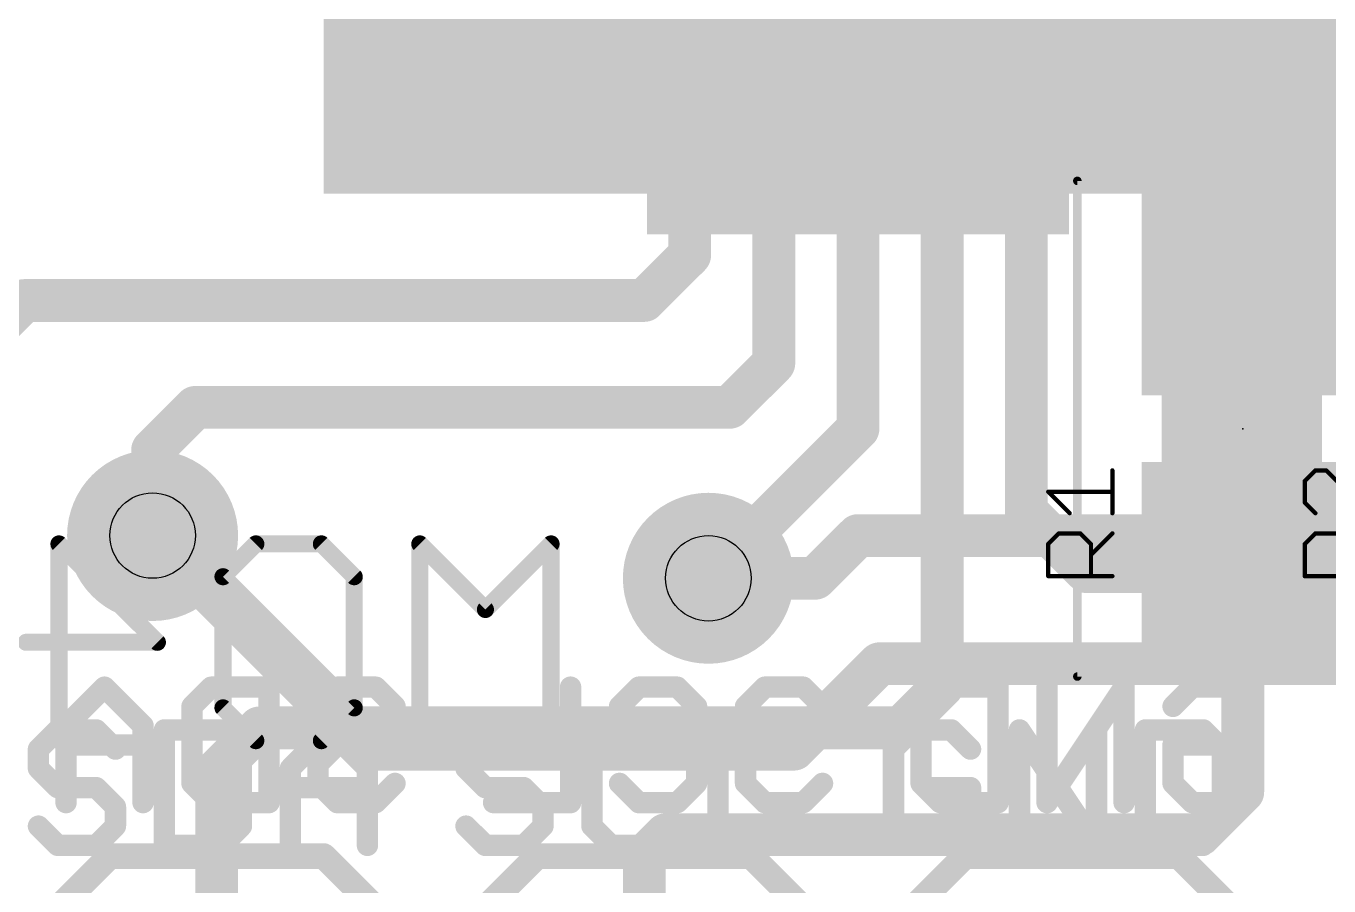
# Model space of a CAD drawing. Extents: x -98 to 26, y -2 to 26.
# Drawn here: x 11.57 to 19.31, y 4.9 to 10.01 of the extents above; entities that cross this region are included whole.
import ezdxf

# ---------------------------------------------------------------- set-up
doc = ezdxf.new("R2010")
doc.units = 0
for name, color, linetype in [('1', 12, 'CONTINUOUS'), ('16', 132, 'CONTINUOUS'), ('18', 110, 'CONTINUOUS'), ('21', 53, 'CONTINUOUS'), ('22', 53, 'CONTINUOUS'), ('23', 53, 'CONTINUOUS'), ('25', 253, 'CONTINUOUS'), ('28', 253, 'CONTINUOUS'), ('29', 253, 'CONTINUOUS'), ('30', 253, 'CONTINUOUS'), ('31', 253, 'CONTINUOUS'), ('39', 12, 'CONTINUOUS'), ('44', 253, 'CONTINUOUS'), ('51', 53, 'CONTINUOUS')]:
    doc.layers.add(name, color=color, linetype=linetype)

# ---------------------------------------------------------------- blocks, each defined once
blk = doc.blocks.new('RECT')
blk.add_solid([(-0.5, -0.5), (0.5, -0.5), (-0.5, 0.5), (0.5, 0.5)])
blk = doc.blocks.new('ROUNDV')
at = {"const_width": 0.5}
blk.add_lwpolyline([(0, -0.25, 1), (0, 0.25, 1), (0, -0.25)], format="xyb", dxfattribs=at)

msp = doc.modelspace()

# ---------------------------------------------------------------- linework, layer by layer
at = {"layer": '1', "const_width": 0.254}
for points in [[(15.51, 9.3205), (15.51, 8.652)], [(16.01, 9.3205), (16.01, 8.009)], [(16.51, 9.3205), (16.51, 7.62)], [(17.01, 9.3205), (17.01, 6.088)], [(17.51, 9.3205), (17.51, 7.128)], [(15.51, 8.652), (15.24, 8.382)], [(11.557, 8.382), (11.43, 8.255)], [(15.24, 8.382), (11.557, 8.382)], [(16.01, 8.009), (15.748, 7.747)], [(12.573, 7.747), (12.319, 7.493)], [(15.748, 7.747), (12.573, 7.747)], [(16.51, 7.62), (15.621, 6.731)], [(12.319, 7.493), (12.319, 6.985)], [(17.51, 7.128), (17.868, 6.77)], [(18.796, 6.77), (17.868, 6.77)], [(18.796, 6.77), (18.796, 5.461)], [(17.01, 6.088), (16.764, 5.842)], [(12.954, 5.842), (12.7, 5.588)], [(16.764, 5.842), (12.954, 5.842)], [(12.7, 5.588), (12.7, 3.81)], [(18.796, 5.461), (18.542, 5.207)], [(15.367, 5.207), (15.24, 5.08)], [(18.542, 5.207), (15.367, 5.207)], [(15.24, 5.08), (15.24, 3.81)]]:
    msp.add_lwpolyline(points, dxfattribs=at)
at = {"layer": '1', "const_width": 0.127}
for points in [[(15.5735, 9.3205, 1), (15.4465, 9.3205)], [(16.0735, 9.3205, 1), (15.9465, 9.3205)], [(16.5735, 9.3205, 1), (16.4465, 9.3205)], [(17.0735, 9.3205, 1), (16.9465, 9.3205)], [(17.5735, 9.3205, 1), (17.4465, 9.3205)], [(15.5549, 8.6071, 1), (15.4651, 8.6969)], [(15.4465, 8.652, 1), (15.5735, 8.652)], [(11.557, 8.4455, 1), (11.557, 8.3185)], [(11.6019, 8.3371, 1), (11.5121, 8.4269)], [(15.1951, 8.4269, 1), (15.2849, 8.3371)], [(15.24, 8.3185, 1), (15.24, 8.4455)], [(16.0549, 7.9641, 1), (15.9651, 8.0539)], [(15.9465, 8.009, 1), (16.0735, 8.009)], [(12.573, 7.8105, 1), (12.573, 7.6835)], [(12.6179, 7.7021, 1), (12.5281, 7.7919)], [(15.7031, 7.7919, 1), (15.7929, 7.7021)], [(15.748, 7.6835, 1), (15.748, 7.8105)], [(16.5549, 7.5751, 1), (16.4651, 7.6649)], [(16.4465, 7.62, 1), (16.5735, 7.62)], [(12.3825, 7.493, 1), (12.2555, 7.493)], [(12.2741, 7.5379, 1), (12.3639, 7.4481)], [(17.5549, 7.1729, 1), (17.4651, 7.0831)], [(17.4465, 7.128, 1), (17.5735, 7.128)], [(12.2555, 6.985, 1), (12.3825, 6.985)], [(17.868, 6.8335, 1), (17.868, 6.7065)], [(18.8595, 6.77, 1), (18.7325, 6.77)], [(18.796, 6.7065, 1), (18.796, 6.8335)], [(15.5761, 6.7759, 1), (15.6659, 6.6861)], [(17.8231, 6.7251, 1), (17.9129, 6.8149)], [(17.0549, 6.0431, 1), (16.9651, 6.1329)], [(16.9465, 6.088, 1), (17.0735, 6.088)], [(12.954, 5.9055, 1), (12.954, 5.7785)], [(12.9989, 5.7971, 1), (12.9091, 5.8869)], [(16.764, 5.7785, 1), (16.764, 5.9055)], [(16.7191, 5.8869, 1), (16.8089, 5.7971)], [(12.7635, 5.588, 1), (12.6365, 5.588)], [(12.6551, 5.6329, 1), (12.7449, 5.5431)], [(18.8409, 5.4161, 1), (18.7511, 5.5059)], [(18.7325, 5.461, 1), (18.8595, 5.461)], [(15.367, 5.2705, 1), (15.367, 5.1435)], [(15.4119, 5.1621, 1), (15.3221, 5.2519)], [(18.4971, 5.2519, 1), (18.5869, 5.1621)], [(18.542, 5.1435, 1), (18.542, 5.2705)], [(15.3035, 5.08, 1), (15.1765, 5.08)], [(15.1951, 5.1249, 1), (15.2849, 5.0351)]]:
    msp.add_lwpolyline(points, format="xyb", dxfattribs=at)
at = {"layer": '16', "const_width": 0.254}
for points in [[(13.589, 5.715), (12.319, 6.985)], [(16.256, 6.731), (16.51, 6.985)], [(16.51, 6.985), (21.844, 6.985)], [(15.621, 6.731), (16.256, 6.731)], [(16.637, 6.223), (16.129, 5.715)], [(22.352, 6.223), (16.637, 6.223)], [(16.129, 5.715), (13.589, 5.715)]]:
    msp.add_lwpolyline(points, dxfattribs=at)
at = {"layer": '16', "const_width": 0.127}
for points in [[(12.3639, 7.0299, 1), (12.2741, 6.9401)], [(16.51, 7.0485, 1), (16.51, 6.9215)], [(16.5549, 6.9401, 1), (16.4651, 7.0299)], [(15.621, 6.7945, 1), (15.621, 6.6675)], [(16.2111, 6.7759, 1), (16.3009, 6.6861)], [(16.256, 6.6675, 1), (16.256, 6.7945)], [(16.637, 6.2865, 1), (16.637, 6.1595)], [(16.6819, 6.1781, 1), (16.5921, 6.2679)], [(13.589, 5.7785, 1), (13.589, 5.6515)], [(13.5441, 5.6701, 1), (13.6339, 5.7599)], [(16.0841, 5.7599, 1), (16.1739, 5.6701)], [(16.129, 5.6515, 1), (16.129, 5.7785)]]:
    msp.add_lwpolyline(points, format="xyb", dxfattribs=at)
at = {"layer": '21', "const_width": 0.127}
for points in [[(14.8592, 9.93), (14.8592, 12.93)], [(18.1608, 9.93), (18.1608, 12.93)], [(11.7553, 5.8299), (11.6409, 5.7155)], [(11.9841, 5.8299), (11.7553, 5.8299)], [(12.0985, 5.7155), (11.9841, 5.8299)], [(12.3893, 5.8299), (12.3893, 5.1435)], [(12.7325, 5.8299), (12.3893, 5.8299)], [(12.8469, 5.7155), (12.7325, 5.8299)], [(13.1377, 5.6011), (13.3665, 5.8299)], [(13.3665, 5.8299), (13.5953, 5.6011)], [(14.2953, 5.8299), (14.1809, 5.7155)], [(14.5241, 5.8299), (14.2953, 5.8299)], [(14.6385, 5.7155), (14.5241, 5.8299)], [(15.0437, 5.8299), (14.9293, 5.7155)], [(15.2725, 5.8299), (15.0437, 5.8299)], [(15.3869, 5.7155), (15.2725, 5.8299)], [(15.6777, 5.8299), (15.6777, 5.1435)], [(16.8353, 5.8299), (16.7209, 5.7155)], [(17.0641, 5.8299), (16.8353, 5.8299)], [(17.1785, 5.7155), (17.0641, 5.8299)], [(17.4693, 5.1435), (17.4693, 5.8299)], [(17.4693, 5.8299), (17.9269, 5.1435)], [(17.9269, 5.1435), (17.9269, 5.8299)], [(18.2177, 5.8299), (18.2177, 5.1435)], [(18.5609, 5.8299), (18.2177, 5.8299)], [(18.6753, 5.7155), (18.5609, 5.8299)], [(11.6409, 5.7155), (11.6409, 5.6011)], [(12.8469, 5.2579), (12.8469, 5.7155)], [(14.1809, 5.7155), (14.1809, 5.6011)], [(14.9293, 5.7155), (14.9293, 5.2579)], [(16.7209, 5.7155), (16.7209, 5.2579)], [(18.6753, 5.2579), (18.6753, 5.7155)], [(11.6409, 5.6011), (11.7553, 5.4867)], [(13.1377, 5.1435), (13.1377, 5.6011)], [(13.5953, 5.6011), (13.5953, 5.1435)], [(14.1809, 5.6011), (14.2953, 5.4867)], [(11.7553, 5.4867), (11.9841, 5.4867)], [(11.9841, 5.4867), (12.0985, 5.3723)], [(13.1377, 5.4867), (13.5953, 5.4867)], [(14.2953, 5.4867), (14.5241, 5.4867)], [(14.5241, 5.4867), (14.6385, 5.3723)], [(17.1785, 5.4867), (16.9497, 5.4867)], [(17.1785, 5.2579), (17.1785, 5.4867)], [(12.0985, 5.3723), (12.0985, 5.2579)], [(14.6385, 5.3723), (14.6385, 5.2579)], [(11.7553, 5.1435), (11.6409, 5.2579)], [(12.0985, 5.2579), (11.9841, 5.1435)], [(12.7325, 5.1435), (12.8469, 5.2579)], [(14.2953, 5.1435), (14.1809, 5.2579)], [(14.6385, 5.2579), (14.5241, 5.1435)], [(14.9293, 5.2579), (15.0437, 5.1435)], [(15.2725, 5.1435), (15.3869, 5.2579)], [(16.7209, 5.2579), (16.8353, 5.1435)], [(17.0641, 5.1435), (17.1785, 5.2579)], [(18.5609, 5.1435), (18.6753, 5.2579)], [(11.9841, 5.1435), (11.7553, 5.1435)], [(12.3893, 5.1435), (12.7325, 5.1435)], [(14.5241, 5.1435), (14.2953, 5.1435)], [(15.0437, 5.1435), (15.2725, 5.1435)], [(15.6777, 5.1435), (16.1353, 5.1435)], [(16.8353, 5.1435), (17.0641, 5.1435)], [(18.2177, 5.1435), (18.5609, 5.1435)]]:
    msp.add_lwpolyline(points, dxfattribs=at)
at = {"layer": '21', "const_width": 0.0635}
for points in [[(14.8275, 9.93, 1), (14.891, 9.93)], [(18.1291, 9.93, 1), (18.1926, 9.93)], [(11.7553, 5.8616, 1), (11.7553, 5.7981)], [(11.7777, 5.8074, 1), (11.7328, 5.8523)], [(12.0065, 5.8523, 1), (11.9616, 5.8074)], [(11.9841, 5.7981, 1), (11.9841, 5.8616)], [(12.421, 5.8299, 1), (12.3575, 5.8299)], [(12.3893, 5.8616, 1), (12.3893, 5.7981)], [(12.7549, 5.8523, 1), (12.71, 5.8074)], [(12.7325, 5.7981, 1), (12.7325, 5.8616)], [(13.389, 5.8523, 1), (13.3441, 5.8074)], [(13.389, 5.8074, 1), (13.3441, 5.8523)], [(14.2953, 5.8616, 1), (14.2953, 5.7981)], [(14.3177, 5.8074, 1), (14.2728, 5.8523)], [(14.5465, 5.8523, 1), (14.5016, 5.8074)], [(14.5241, 5.7981, 1), (14.5241, 5.8616)], [(15.0437, 5.8616, 1), (15.0437, 5.7981)], [(15.0661, 5.8074, 1), (15.0212, 5.8523)], [(15.2949, 5.8523, 1), (15.25, 5.8074)], [(15.2725, 5.7981, 1), (15.2725, 5.8616)], [(15.7095, 5.8299, 1), (15.646, 5.8299)], [(16.8353, 5.8616, 1), (16.8353, 5.7981)], [(16.8577, 5.8074, 1), (16.8128, 5.8523)], [(17.0865, 5.8523, 1), (17.0416, 5.8074)], [(17.0641, 5.7981, 1), (17.0641, 5.8616)], [(17.501, 5.8299, 1), (17.4375, 5.8299)], [(17.4957, 5.8475, 1), (17.4429, 5.8123)], [(17.9586, 5.8299, 1), (17.8951, 5.8299)], [(18.2177, 5.8616, 1), (18.2177, 5.7981)], [(18.2495, 5.8299, 1), (18.186, 5.8299)], [(18.5834, 5.8523, 1), (18.5384, 5.8074)], [(18.5609, 5.7981, 1), (18.5609, 5.8616)], [(11.6726, 5.7155, 1), (11.6091, 5.7155)], [(11.6184, 5.7379, 1), (11.6633, 5.693)], [(12.076, 5.693, 1), (12.1209, 5.7379)], [(12.8786, 5.7155, 1), (12.8151, 5.7155)], [(12.8244, 5.693, 1), (12.8693, 5.7379)], [(14.2126, 5.7155, 1), (14.1491, 5.7155)], [(14.1584, 5.7379, 1), (14.2033, 5.693)], [(14.616, 5.693, 1), (14.6609, 5.7379)], [(14.961, 5.7155, 1), (14.8975, 5.7155)], [(14.9068, 5.7379, 1), (14.9517, 5.693)], [(15.3644, 5.693, 1), (15.4093, 5.7379)], [(16.7526, 5.7155, 1), (16.6891, 5.7155)], [(16.6984, 5.7379, 1), (16.7433, 5.693)], [(17.156, 5.693, 1), (17.2009, 5.7379)], [(18.707, 5.7155, 1), (18.6436, 5.7155)], [(18.6528, 5.693, 1), (18.6978, 5.7379)], [(11.6633, 5.6235, 1), (11.6184, 5.5786)], [(13.1695, 5.6011, 1), (13.106, 5.6011)], [(13.1153, 5.6235, 1), (13.1602, 5.5786)], [(13.6271, 5.6011, 1), (13.5635, 5.6011)], [(13.5728, 5.5786, 1), (13.6178, 5.6235)], [(14.2033, 5.6235, 1), (14.1584, 5.5786)], [(11.6091, 5.6011, 1), (11.6726, 5.6011)], [(14.1491, 5.6011, 1), (14.2126, 5.6011)], [(11.7553, 5.5184, 1), (11.7553, 5.4549)], [(11.7328, 5.4642, 1), (11.7777, 5.5091)], [(12.0065, 5.5091, 1), (11.9616, 5.4642)], [(11.9841, 5.4549, 1), (11.9841, 5.5184)], [(13.1377, 5.5184, 1), (13.1377, 5.4549)], [(13.5953, 5.4549, 1), (13.5953, 5.5184)], [(14.2953, 5.5184, 1), (14.2953, 5.4549)], [(14.2728, 5.4642, 1), (14.3177, 5.5091)], [(14.5465, 5.5091, 1), (14.5016, 5.4642)], [(14.5241, 5.4549, 1), (14.5241, 5.5184)], [(16.9497, 5.5184, 1), (16.9497, 5.4549)], [(17.2102, 5.4867, 1), (17.1467, 5.4867)], [(17.1785, 5.4549, 1), (17.1785, 5.5184)], [(12.1302, 5.3723, 1), (12.0667, 5.3723)], [(12.076, 5.3498, 1), (12.1209, 5.3947)], [(14.6702, 5.3723, 1), (14.6067, 5.3723)], [(14.616, 5.3498, 1), (14.6609, 5.3947)], [(11.6633, 5.2803, 1), (11.6184, 5.2354)], [(12.0667, 5.2579, 1), (12.1302, 5.2579)], [(12.1209, 5.2354, 1), (12.076, 5.2803)], [(12.8151, 5.2579, 1), (12.8786, 5.2579)], [(12.8693, 5.2354, 1), (12.8244, 5.2803)], [(14.2033, 5.2803, 1), (14.1584, 5.2354)], [(14.6067, 5.2579, 1), (14.6702, 5.2579)], [(14.6609, 5.2354, 1), (14.616, 5.2803)], [(14.9517, 5.2803, 1), (14.9068, 5.2354)], [(14.8975, 5.2579, 1), (14.961, 5.2579)], [(15.4093, 5.2354, 1), (15.3644, 5.2803)], [(16.6891, 5.2579, 1), (16.7526, 5.2579)], [(16.7433, 5.2803, 1), (16.6984, 5.2354)], [(17.1467, 5.2579, 1), (17.2102, 5.2579)], [(17.2009, 5.2354, 1), (17.156, 5.2803)], [(18.6436, 5.2579, 1), (18.707, 5.2579)], [(18.6978, 5.2354, 1), (18.6528, 5.2803)], [(11.7553, 5.1753, 1), (11.7553, 5.1118)], [(11.7328, 5.121, 1), (11.7777, 5.166)], [(11.9616, 5.166, 1), (12.0065, 5.121)], [(11.9841, 5.1118, 1), (11.9841, 5.1753)], [(12.3893, 5.1753, 1), (12.3893, 5.1118)], [(12.71, 5.166, 1), (12.7549, 5.121)], [(12.7325, 5.1118, 1), (12.7325, 5.1753)], [(14.2953, 5.1753, 1), (14.2953, 5.1118)], [(14.2728, 5.121, 1), (14.3177, 5.166)], [(14.5016, 5.166, 1), (14.5465, 5.121)], [(14.5241, 5.1118, 1), (14.5241, 5.1753)], [(15.0437, 5.1753, 1), (15.0437, 5.1118)], [(15.0212, 5.121, 1), (15.0661, 5.166)], [(15.25, 5.166, 1), (15.2949, 5.121)], [(15.2725, 5.1118, 1), (15.2725, 5.1753)], [(15.6777, 5.1753, 1), (15.6777, 5.1118)], [(16.1353, 5.1118, 1), (16.1353, 5.1753)], [(16.8353, 5.1753, 1), (16.8353, 5.1118)], [(16.8128, 5.121, 1), (16.8577, 5.166)], [(17.0416, 5.166, 1), (17.0865, 5.121)], [(17.0641, 5.1118, 1), (17.0641, 5.1753)], [(17.9005, 5.1259, 1), (17.9533, 5.1611)], [(18.2177, 5.1753, 1), (18.2177, 5.1118)], [(18.5384, 5.166, 1), (18.5834, 5.121)], [(18.5609, 5.1118, 1), (18.5609, 5.1753)], [(12.3575, 5.1435, 1), (12.421, 5.1435)], [(13.106, 5.1435, 1), (13.1695, 5.1435)], [(13.5635, 5.1435, 1), (13.6271, 5.1435)], [(15.646, 5.1435, 1), (15.7095, 5.1435)], [(17.4375, 5.1435, 1), (17.501, 5.1435)], [(17.8951, 5.1435, 1), (17.9586, 5.1435)], [(18.186, 5.1435, 1), (18.2495, 5.1435)]]:
    msp.add_lwpolyline(points, format="xyb", dxfattribs=at)
at = {"layer": '22'}
for points, const_width in [([(12.0335, 6.0839), (11.8047, 5.8551)], 0.127), ([(12.2623, 5.8551), (12.0335, 6.0839)], 0.127), ([(12.5531, 5.9695), (12.6675, 6.0839)], 0.127), ([(12.6675, 6.0839), (13.0107, 6.0839)], 0.127), ([(13.0107, 6.0839), (13.0107, 5.3975)], 0.127), ([(13.3015, 5.9695), (13.4159, 6.0839)], 0.127), ([(13.4159, 6.0839), (13.6447, 6.0839)], 0.127), ([(13.6447, 6.0839), (13.7591, 5.9695)], 0.127), ([(14.8023, 6.0839), (14.8023, 5.3975)], 0.127), ([(15.0931, 5.9695), (15.2075, 6.0839)], 0.127), ([(15.2075, 6.0839), (15.4363, 6.0839)], 0.127), ([(15.4363, 6.0839), (15.5507, 5.9695)], 0.127), ([(15.8415, 5.9695), (15.9559, 6.0839)], 0.127), ([(15.9559, 6.0839), (16.1847, 6.0839)], 0.127), ([(16.1847, 6.0839), (16.2991, 5.9695)], 0.127), ([(16.8847, 5.9695), (16.9991, 6.0839)], 0.127), ([(16.9991, 6.0839), (17.3423, 6.0839)], 0.127), ([(17.3423, 6.0839), (17.3423, 5.3975)], 0.127), ([(18.0907, 6.0839), (17.6331, 5.3975)], 0.127), ([(17.6331, 5.3975), (17.6331, 6.0839)], 0.127), ([(18.0907, 5.3975), (18.0907, 6.0839)], 0.127), ([(18.3815, 5.9695), (18.4959, 6.0839)], 0.127), ([(18.4959, 6.0839), (18.7247, 6.0839)], 0.127), ([(18.7247, 6.0839), (18.8391, 5.9695)], 0.127), ([(12.5531, 5.5119), (12.5531, 5.9695)], 0.127), ([(13.7591, 5.9695), (13.7591, 5.8551)], 0.127), ([(15.5507, 5.9695), (15.5507, 5.5119)], 0.127), ([(16.2991, 5.9695), (16.2991, 5.8551)], 0.127), ([(16.8847, 5.5119), (16.8847, 5.9695)], 0.127), ([(18.8391, 5.9695), (18.8391, 5.5119)], 0.127), ([(11.8047, 5.8551), (11.8047, 5.3975)], 0.127), ([(12.2623, 5.3975), (12.2623, 5.8551)], 0.127), ([(13.7591, 5.8551), (13.6447, 5.7407)], 0.127), ([(16.2991, 5.8551), (16.1847, 5.7407)], 0.127), ([(12.2623, 5.7407), (11.8047, 5.7407)], 0.127), ([(13.4159, 5.7407), (13.3015, 5.6263)], 0.127), ([(13.6447, 5.7407), (13.4159, 5.7407)], 0.127), ([(15.9559, 5.7407), (15.8415, 5.6263)], 0.127), ([(16.1847, 5.7407), (15.9559, 5.7407)], 0.127), ([(18.3815, 5.5119), (18.3815, 5.7407)], 0.127), ([(18.3815, 5.7407), (18.6103, 5.7407)], 0.127), ([(13.3015, 5.6263), (13.3015, 5.5119)], 0.127), ([(15.8415, 5.6263), (15.8415, 5.5119)], 0.127), ([(12.6675, 5.3975), (12.5531, 5.5119)], 0.127), ([(13.3015, 5.5119), (13.4159, 5.3975)], 0.127), ([(13.6447, 5.3975), (13.7591, 5.5119)], 0.127), ([(15.2075, 5.3975), (15.0931, 5.5119)], 0.127), ([(15.5507, 5.5119), (15.4363, 5.3975)], 0.127), ([(15.8415, 5.5119), (15.9559, 5.3975)], 0.127), ([(16.1847, 5.3975), (16.2991, 5.5119)], 0.127), ([(16.9991, 5.3975), (16.8847, 5.5119)], 0.127), ([(18.4959, 5.3975), (18.3815, 5.5119)], 0.127), ([(18.8391, 5.5119), (18.7247, 5.3975)], 0.127), ([(13.0107, 5.3975), (12.6675, 5.3975)], 0.127), ([(13.4159, 5.3975), (13.6447, 5.3975)], 0.127), ([(14.8023, 5.3975), (14.3447, 5.3975)], 0.127), ([(15.4363, 5.3975), (15.2075, 5.3975)], 0.127), ([(15.9559, 5.3975), (16.1847, 5.3975)], 0.127), ([(17.3423, 5.3975), (16.9991, 5.3975)], 0.127), ([(18.7247, 5.3975), (18.4959, 5.3975)], 0.127), ([(11.43, 4.445), (12.065, 5.08)], 0.1524), ([(12.065, 5.08), (13.335, 5.08)], 0.1524), ([(13.335, 5.08), (13.97, 4.445)], 0.1524), ([(13.97, 4.445), (14.605, 5.08)], 0.1524), ([(14.605, 5.08), (15.875, 5.08)], 0.1524), ([(15.875, 5.08), (16.51, 4.445)], 0.1524), ([(16.51, 4.445), (17.145, 5.08)], 0.1524), ([(17.145, 5.08), (18.415, 5.08)], 0.1524), ([(18.415, 5.08), (19.05, 4.445)], 0.1524)]:
    msp.add_lwpolyline(points, dxfattribs=dict(at, const_width=const_width))
for points, const_width in [([(12.0559, 6.1063, 1), (12.011, 6.0614)], 0.0635), ([(12.0559, 6.0614, 1), (12.011, 6.1063)], 0.0635), ([(12.6675, 6.1156, 1), (12.6675, 6.0521)], 0.0635), ([(12.69, 6.0614, 1), (12.6451, 6.1063)], 0.0635), ([(13.0425, 6.0839, 1), (12.979, 6.0839)], 0.0635), ([(13.0107, 6.0521, 1), (13.0107, 6.1156)], 0.0635), ([(13.4159, 6.1156, 1), (13.4159, 6.0521)], 0.0635), ([(13.4384, 6.0614, 1), (13.3935, 6.1063)], 0.0635), ([(13.6672, 6.1063, 1), (13.6223, 6.0614)], 0.0635), ([(13.6447, 6.0521, 1), (13.6447, 6.1156)], 0.0635), ([(14.834, 6.0839, 1), (14.7705, 6.0839)], 0.0635), ([(15.2075, 6.1156, 1), (15.2075, 6.0521)], 0.0635), ([(15.23, 6.0614, 1), (15.1851, 6.1063)], 0.0635), ([(15.4588, 6.1063, 1), (15.4139, 6.0614)], 0.0635), ([(15.4363, 6.0521, 1), (15.4363, 6.1156)], 0.0635), ([(15.9559, 6.1156, 1), (15.9559, 6.0521)], 0.0635), ([(15.9784, 6.0614, 1), (15.9335, 6.1063)], 0.0635), ([(16.2072, 6.1063, 1), (16.1623, 6.0614)], 0.0635), ([(16.1847, 6.0521, 1), (16.1847, 6.1156)], 0.0635), ([(16.9991, 6.1156, 1), (16.9991, 6.0521)], 0.0635), ([(17.0216, 6.0614, 1), (16.9766, 6.1063)], 0.0635), ([(17.374, 6.0839, 1), (17.3105, 6.0839)], 0.0635), ([(17.3423, 6.0521, 1), (17.3423, 6.1156)], 0.0635), ([(17.6649, 6.0839, 1), (17.6014, 6.0839)], 0.0635), ([(18.1225, 6.0839, 1), (18.059, 6.0839)], 0.0635), ([(18.1171, 6.0663, 1), (18.0643, 6.1015)], 0.0635), ([(18.4959, 6.1156, 1), (18.4959, 6.0521)], 0.0635), ([(18.5184, 6.0614, 1), (18.4735, 6.1063)], 0.0635), ([(18.7472, 6.1063, 1), (18.7023, 6.0614)], 0.0635), ([(18.7247, 6.0521, 1), (18.7247, 6.1156)], 0.0635), ([(12.5849, 5.9695, 1), (12.5214, 5.9695)], 0.0635), ([(12.5307, 5.9919, 1), (12.5756, 5.947)], 0.0635), ([(13.2791, 5.9919, 1), (13.324, 5.947)], 0.0635), ([(13.7909, 5.9695, 1), (13.7274, 5.9695)], 0.0635), ([(13.7367, 5.947, 1), (13.7816, 5.9919)], 0.0635), ([(15.0707, 5.9919, 1), (15.1156, 5.947)], 0.0635), ([(15.5825, 5.9695, 1), (15.519, 5.9695)], 0.0635), ([(15.5283, 5.947, 1), (15.5732, 5.9919)], 0.0635), ([(15.8191, 5.9919, 1), (15.864, 5.947)], 0.0635), ([(16.3309, 5.9695, 1), (16.2674, 5.9695)], 0.0635), ([(16.2767, 5.947, 1), (16.3216, 5.9919)], 0.0635), ([(16.8622, 5.9919, 1), (16.9072, 5.947)], 0.0635), ([(16.9165, 5.9695, 1), (16.853, 5.9695)], 0.0635), ([(18.3591, 5.9919, 1), (18.404, 5.947)], 0.0635), ([(18.8709, 5.9695, 1), (18.8074, 5.9695)], 0.0635), ([(18.8167, 5.947, 1), (18.8616, 5.9919)], 0.0635), ([(11.8365, 5.8551, 1), (11.7729, 5.8551)], 0.0635), ([(11.7822, 5.8775, 1), (11.8272, 5.8326)], 0.0635), ([(12.294, 5.8551, 1), (12.2305, 5.8551)], 0.0635), ([(12.2398, 5.8326, 1), (12.2847, 5.8775)], 0.0635), ([(13.7274, 5.8551, 1), (13.7909, 5.8551)], 0.0635), ([(13.7816, 5.8326, 1), (13.7367, 5.8775)], 0.0635), ([(16.2674, 5.8551, 1), (16.3309, 5.8551)], 0.0635), ([(16.3216, 5.8326, 1), (16.2767, 5.8775)], 0.0635), ([(11.8047, 5.7724, 1), (11.8047, 5.7089)], 0.0635), ([(12.2623, 5.7089, 1), (12.2623, 5.7724)], 0.0635), ([(13.4159, 5.7724, 1), (13.4159, 5.7089)], 0.0635), ([(13.4384, 5.7182, 1), (13.3935, 5.7631)], 0.0635), ([(13.6223, 5.7631, 1), (13.6672, 5.7182)], 0.0635), ([(13.6447, 5.7089, 1), (13.6447, 5.7724)], 0.0635), ([(15.9559, 5.7724, 1), (15.9559, 5.7089)], 0.0635), ([(15.9784, 5.7182, 1), (15.9335, 5.7631)], 0.0635), ([(16.1623, 5.7631, 1), (16.2072, 5.7182)], 0.0635), ([(16.1847, 5.7089, 1), (16.1847, 5.7724)], 0.0635), ([(18.4133, 5.7407, 1), (18.3498, 5.7407)], 0.0635), ([(18.3815, 5.7724, 1), (18.3815, 5.7089)], 0.0635), ([(18.6103, 5.7089, 1), (18.6103, 5.7724)], 0.0635), ([(13.3333, 5.6263, 1), (13.2698, 5.6263)], 0.0635), ([(13.2791, 5.6487, 1), (13.324, 5.6038)], 0.0635), ([(15.8733, 5.6263, 1), (15.8098, 5.6263)], 0.0635), ([(15.8191, 5.6487, 1), (15.864, 5.6038)], 0.0635), ([(12.5756, 5.5343, 1), (12.5307, 5.4894)], 0.0635), ([(13.324, 5.5343, 1), (13.2791, 5.4894)], 0.0635), ([(13.7816, 5.4894, 1), (13.7367, 5.5343)], 0.0635), ([(15.1156, 5.5343, 1), (15.0707, 5.4894)], 0.0635), ([(15.5732, 5.4894, 1), (15.5283, 5.5343)], 0.0635), ([(15.864, 5.5343, 1), (15.8191, 5.4894)], 0.0635), ([(16.3216, 5.4894, 1), (16.2767, 5.5343)], 0.0635), ([(16.9072, 5.5343, 1), (16.8622, 5.4894)], 0.0635), ([(18.404, 5.5343, 1), (18.3591, 5.4894)], 0.0635), ([(18.8616, 5.4894, 1), (18.8167, 5.5343)], 0.0635), ([(12.5214, 5.5119, 1), (12.5849, 5.5119)], 0.0635), ([(13.2698, 5.5119, 1), (13.3333, 5.5119)], 0.0635), ([(15.519, 5.5119, 1), (15.5825, 5.5119)], 0.0635), ([(15.8098, 5.5119, 1), (15.8733, 5.5119)], 0.0635), ([(16.853, 5.5119, 1), (16.9165, 5.5119)], 0.0635), ([(18.3498, 5.5119, 1), (18.4133, 5.5119)], 0.0635), ([(18.8074, 5.5119, 1), (18.8709, 5.5119)], 0.0635), ([(11.7729, 5.3975, 1), (11.8365, 5.3975)], 0.0635), ([(12.2305, 5.3975, 1), (12.294, 5.3975)], 0.0635), ([(12.6675, 5.4292, 1), (12.6675, 5.3658)], 0.0635), ([(12.6451, 5.375, 1), (12.69, 5.42)], 0.0635), ([(12.979, 5.3975, 1), (13.0425, 5.3975)], 0.0635), ([(13.0107, 5.3658, 1), (13.0107, 5.4292)], 0.0635), ([(13.4159, 5.4292, 1), (13.4159, 5.3658)], 0.0635), ([(13.3935, 5.375, 1), (13.4384, 5.42)], 0.0635), ([(13.6223, 5.42, 1), (13.6672, 5.375)], 0.0635), ([(13.6447, 5.3658, 1), (13.6447, 5.4292)], 0.0635), ([(14.3447, 5.4292, 1), (14.3447, 5.3658)], 0.0635), ([(14.7705, 5.3975, 1), (14.834, 5.3975)], 0.0635), ([(14.8023, 5.3658, 1), (14.8023, 5.4292)], 0.0635), ([(15.2075, 5.4292, 1), (15.2075, 5.3658)], 0.0635), ([(15.1851, 5.375, 1), (15.23, 5.42)], 0.0635), ([(15.4139, 5.42, 1), (15.4588, 5.375)], 0.0635), ([(15.4363, 5.3658, 1), (15.4363, 5.4292)], 0.0635), ([(15.9559, 5.4292, 1), (15.9559, 5.3658)], 0.0635), ([(15.9335, 5.375, 1), (15.9784, 5.42)], 0.0635), ([(16.1623, 5.42, 1), (16.2072, 5.375)], 0.0635), ([(16.1847, 5.3658, 1), (16.1847, 5.4292)], 0.0635), ([(16.9991, 5.4292, 1), (16.9991, 5.3658)], 0.0635), ([(16.9766, 5.375, 1), (17.0216, 5.42)], 0.0635), ([(17.3105, 5.3975, 1), (17.374, 5.3975)], 0.0635), ([(17.3423, 5.3658, 1), (17.3423, 5.4292)], 0.0635), ([(17.6067, 5.4151, 1), (17.6595, 5.3799)], 0.0635), ([(17.6014, 5.3975, 1), (17.6649, 5.3975)], 0.0635), ([(18.059, 5.3975, 1), (18.1225, 5.3975)], 0.0635), ([(18.4959, 5.4292, 1), (18.4959, 5.3658)], 0.0635), ([(18.4735, 5.375, 1), (18.5184, 5.42)], 0.0635), ([(18.7023, 5.42, 1), (18.7472, 5.375)], 0.0635), ([(18.7247, 5.3658, 1), (18.7247, 5.4292)], 0.0635), ([(12.065, 5.1181, 1), (12.065, 5.0419)], 0.0762), ([(12.0919, 5.0531, 1), (12.0381, 5.1069)], 0.0762), ([(13.3619, 5.1069, 1), (13.3081, 5.0531)], 0.0762), ([(13.335, 5.0419, 1), (13.335, 5.1181)], 0.0762), ([(14.605, 5.1181, 1), (14.605, 5.0419)], 0.0762), ([(14.6319, 5.0531, 1), (14.5781, 5.1069)], 0.0762), ([(15.9019, 5.1069, 1), (15.8481, 5.0531)], 0.0762), ([(15.875, 5.0419, 1), (15.875, 5.1181)], 0.0762), ([(17.145, 5.1181, 1), (17.145, 5.0419)], 0.0762), ([(17.1719, 5.0531, 1), (17.1181, 5.1069)], 0.0762), ([(18.4419, 5.1069, 1), (18.3881, 5.0531)], 0.0762), ([(18.415, 5.0419, 1), (18.415, 5.1181)], 0.0762)]:
    msp.add_lwpolyline(points, format="xyb", dxfattribs=dict(at, const_width=const_width))
at = {"layer": '23'}
msp.add_point((18.796, 7.62), dxfattribs=at)
at = {"layer": '25', "const_width": 0.0127}
for points in [[(18.0277, 7.3721, 1), (18.0149, 7.3721)], [(19.2275, 7.3785, 1), (19.2275, 7.3658)], [(19.232, 7.3676, 1), (19.223, 7.3766)], [(19.2956, 7.3766, 1), (19.2866, 7.3676)], [(19.2911, 7.3658, 1), (19.2911, 7.3785)], [(19.1703, 7.3086, 1), (19.1576, 7.3086)], [(19.1595, 7.3131, 1), (19.1685, 7.3041)], [(17.64, 7.2514, 1), (17.64, 7.2387)], [(17.6445, 7.2495, 1), (17.6355, 7.2405)], [(18.0213, 7.2387, 1), (18.0213, 7.2514)], [(17.7626, 7.1134, 1), (17.7716, 7.1224)], [(18.0149, 7.1179, 1), (18.0277, 7.1179)], [(19.1576, 7.1815, 1), (19.1703, 7.1815)], [(19.1685, 7.1859, 1), (19.1595, 7.177)], [(19.223, 7.1134, 1), (19.232, 7.1224)], [(17.7035, 7.0043, 1), (17.7035, 6.9916)], [(17.708, 6.9934, 1), (17.699, 7.0024)], [(17.8351, 7.0024, 1), (17.8261, 6.9934)], [(17.8306, 6.9916, 1), (17.8306, 7.0043)], [(18.0258, 6.9934, 1), (18.0168, 7.0024)], [(19.2275, 7.0043, 1), (19.2275, 6.9916)], [(19.232, 6.9934, 1), (19.223, 7.0024)], [(17.6463, 6.9344, 1), (17.6336, 6.9344)], [(17.6355, 6.9389, 1), (17.6445, 6.9299)], [(17.9005, 6.9344, 1), (17.8878, 6.9344)], [(17.8897, 6.9299, 1), (17.8987, 6.9389)], [(19.1703, 6.9344, 1), (19.1576, 6.9344)], [(19.1595, 6.9389, 1), (19.1685, 6.9299)], [(17.8897, 6.8753, 1), (17.8987, 6.8663)], [(17.64, 6.7501, 1), (17.64, 6.7374)], [(17.6336, 6.7437, 1), (17.6463, 6.7437)], [(17.8878, 6.7437, 1), (17.9005, 6.7437)], [(18.0213, 6.7374, 1), (18.0213, 6.7501)], [(19.1576, 6.7437, 1), (19.1703, 6.7437)], [(19.164, 6.7501, 1), (19.164, 6.7374)]]:
    msp.add_lwpolyline(points, format="xyb", dxfattribs=at)
at = {"layer": '25', "const_width": 0.0254}
for points in [[(18.0213, 7.1179), (18.0213, 7.3721)], [(19.2275, 7.3721), (19.164, 7.3086)], [(19.2911, 7.3721), (19.2275, 7.3721)], [(19.5453, 7.1179), (19.2911, 7.3721)], [(19.164, 7.3086), (19.164, 7.1815)], [(17.7671, 7.1179), (17.64, 7.245)], [(17.64, 7.245), (18.0213, 7.245)], [(19.164, 7.1815), (19.2275, 7.1179)], [(17.64, 6.9344), (17.7035, 6.9979)], [(17.7035, 6.9979), (17.8306, 6.9979)], [(17.8306, 6.9979), (17.8942, 6.9344)], [(17.8942, 6.8708), (18.0213, 6.9979)], [(19.164, 6.9344), (19.2275, 6.9979)], [(19.2275, 6.9979), (19.3546, 6.9979)], [(17.64, 6.7437), (17.64, 6.9344)], [(17.8942, 6.9344), (17.8942, 6.7437)], [(19.164, 6.7437), (19.164, 6.9344)], [(18.0213, 6.7437), (17.64, 6.7437)], [(19.5453, 6.7437), (19.164, 6.7437)]]:
    msp.add_lwpolyline(points, dxfattribs=at)
at = {"layer": '28', "const_width": 0.0508}
for points in [[(11.7807, 6.9532, 1), (11.7447, 6.9172)], [(11.7881, 6.9352, 1), (11.7373, 6.9352)], [(12.9321, 6.9606, 1), (12.9321, 6.9098)], [(12.9501, 6.9172, 1), (12.9141, 6.9532)], [(13.3399, 6.9532, 1), (13.3039, 6.9172)], [(13.3219, 6.9098, 1), (13.3219, 6.9606)], [(13.9246, 6.9532, 1), (13.8886, 6.9172)], [(13.932, 6.9352, 1), (13.8812, 6.9352)], [(14.7116, 6.9352, 1), (14.6608, 6.9352)], [(14.7042, 6.9172, 1), (14.6682, 6.9532)], [(12.7552, 6.7583, 1), (12.7192, 6.7223)], [(12.7192, 6.7583, 1), (12.7552, 6.7223)], [(12.7626, 6.7403, 1), (12.7118, 6.7403)], [(13.5422, 6.7403, 1), (13.4914, 6.7403)], [(13.4988, 6.7223, 1), (13.5348, 6.7583)], [(14.2784, 6.5634, 1), (14.3144, 6.5274)], [(14.2784, 6.5274, 1), (14.3144, 6.5634)], [(11.5678, 6.3759, 1), (11.5678, 6.3251)], [(12.3294, 6.3325, 1), (12.3654, 6.3685)], [(12.3474, 6.3251, 1), (12.3474, 6.3759)], [(12.7552, 5.9787, 1), (12.7192, 5.9427)], [(12.7118, 5.9607, 1), (12.7626, 5.9607)], [(13.4914, 5.9607, 1), (13.5422, 5.9607)], [(13.5348, 5.9427, 1), (13.4988, 5.9787)], [(13.4988, 5.9427, 1), (13.5348, 5.9787)], [(12.9321, 5.7912, 1), (12.9321, 5.7404)], [(12.9141, 5.7478, 1), (12.9501, 5.7838)], [(13.3039, 5.7838, 1), (13.3399, 5.7478)], [(13.3219, 5.7404, 1), (13.3219, 5.7912)], [(11.7373, 5.7658, 1), (11.7881, 5.7658)], [(13.8812, 5.7658, 1), (13.932, 5.7658)], [(14.6608, 5.7658, 1), (14.7116, 5.7658)]]:
    msp.add_lwpolyline(points, format="xyb", dxfattribs=at)
at = {"layer": '28', "const_width": 0.1016}
for points in [[(11.7627, 5.7658), (11.7627, 6.9352)], [(11.7627, 6.9352), (12.3474, 6.3505)], [(12.9321, 6.9352), (12.7372, 6.7403)], [(13.3219, 6.9352), (12.9321, 6.9352)], [(13.5168, 6.7403), (13.3219, 6.9352)], [(14.2964, 6.5454), (13.9066, 6.9352)], [(13.9066, 6.9352), (13.9066, 5.7658)], [(14.6862, 6.9352), (14.2964, 6.5454)], [(14.6862, 5.7658), (14.6862, 6.9352)], [(12.7372, 6.7403), (12.7372, 5.9607)], [(13.5168, 5.9607), (12.7372, 6.7403)], [(13.5168, 5.9607), (13.5168, 6.7403)], [(12.3474, 6.3505), (11.5678, 6.3505)], [(12.7372, 5.9607), (12.9321, 5.7658)], [(13.3219, 5.7658), (13.5168, 5.9607)], [(12.9321, 5.7658), (13.3219, 5.7658)]]:
    msp.add_lwpolyline(points, dxfattribs=at)
at = {"layer": '39', "const_width": 0.0508}
for points in [[(17.813, 6.147), (17.813, 9.093)], [(17.813, 9.093), (19.779, 9.093)], [(19.779, 6.147), (17.813, 6.147)]]:
    msp.add_lwpolyline(points, dxfattribs=at)
at = {"layer": '39', "const_width": 0.0254}
for points in [[(17.8257, 9.093, 1), (17.8003, 9.093)], [(17.813, 9.1057, 1), (17.813, 9.0803)], [(17.813, 6.1597, 1), (17.813, 6.1343)], [(17.8003, 6.147, 1), (17.8257, 6.147)]]:
    msp.add_lwpolyline(points, format="xyb", dxfattribs=at)
at = {"layer": '44'}
for centre in [(12.319, 6.985), (15.621, 6.731)]:
    msp.add_circle(centre, 0.254, dxfattribs=at)
at = {"layer": '51'}
for points, const_width in [([(15.01, 12.93), (15.01, 9.93)], 0.127), ([(18.01, 9.93), (18.01, 12.93)], 0.127), ([(15.01, 9.93), (18.01, 9.93)], 0.127), ([(18.364, 7.264), (18.364, 7.976)], 0.1016), ([(19.215, 7.264), (19.215, 7.976)], 0.1016)]:
    msp.add_lwpolyline(points, dxfattribs=dict(at, const_width=const_width))
for points, const_width in [([(15.01, 9.9618, 1), (15.01, 9.8982)], 0.0635), ([(18.01, 9.8982, 1), (18.01, 9.9618)], 0.0635), ([(14.9783, 9.93, 1), (15.0418, 9.93)], 0.0635), ([(17.9783, 9.93, 1), (18.0418, 9.93)], 0.0635), ([(18.3894, 7.976, 1), (18.3386, 7.976)], 0.0508), ([(19.2404, 7.976, 1), (19.1896, 7.976)], 0.0508), ([(18.3386, 7.264, 1), (18.3894, 7.264)], 0.0508), ([(19.1896, 7.264, 1), (19.2404, 7.264)], 0.0508)]:
    msp.add_lwpolyline(points, format="xyb", dxfattribs=dict(at, const_width=const_width))

# ---------------------------------------------------------------- block references
at = {"layer": '1', "xscale": 0.305, "yscale": 0.889, "rotation": 180}
for p in [(15.51, 9.3205), (16.01, 9.3205), (16.51, 9.3205), (17.01, 9.3205), (17.51, 9.3205)]:
    msp.add_blockref('RECT', p, dxfattribs=at)
at = {"layer": '1', "xscale": 1.1, "rotation": 90}
for p in [(18.796, 8.47), (18.796, 6.77)]:
    msp.add_blockref('RECT', p, dxfattribs=at)
at = {"layer": '18', "xscale": 1.016, "yscale": 1.016}
for p in [(12.319, 6.985), (12.319, 6.985), (15.621, 6.731), (15.621, 6.731)]:
    msp.add_blockref('ROUNDV', p, dxfattribs=at)
at = {"layer": '21', "xscale": 0.4572, "yscale": 0.762, "rotation": 90}
msp.add_blockref('RECT', (18.796, 7.62), dxfattribs=at)
at = {"layer": '29'}
for p, xscale, yscale, rotation in [((15.51, 9.3205), 0.5082, 1.0922, 180), ((16.01, 9.3205), 0.5082, 1.0922, 180), ((16.51, 9.3205), 0.5082, 1.0922, 180), ((17.01, 9.3205), 0.5082, 1.0922, 180), ((17.51, 9.3205), 0.5082, 1.0922, 180), ((18.796, 8.47), 1.3032, 1.2032, 90), ((18.796, 6.77), 1.3032, 1.2032, 90)]:
    msp.add_blockref('RECT', p, dxfattribs=dict(at, xscale=xscale, yscale=yscale, rotation=rotation))
at = {"layer": '30', "xscale": 4.826, "yscale": 6.35, "rotation": 90}
msp.add_blockref('RECT', (16.51, 11.43), dxfattribs=at)
at = {"layer": '31', "xscale": 0.305, "yscale": 0.889, "rotation": 180}
for p in [(15.51, 9.3205), (16.01, 9.3205), (16.51, 9.3205), (17.01, 9.3205), (17.51, 9.3205)]:
    msp.add_blockref('RECT', p, dxfattribs=at)
at = {"layer": '31', "xscale": 1.1, "rotation": 90}
for p in [(18.796, 8.47), (18.796, 6.77)]:
    msp.add_blockref('RECT', p, dxfattribs=at)
at = {"layer": '51'}
for p, xscale, yscale, rotation in [((15.51, 9.405), 0.2, 0.85, 180), ((16.01, 9.405), 0.2, 0.85, 180), ((16.51, 9.405), 0.2, 0.85, 180), ((17.01, 9.405), 0.2, 0.85, 180), ((17.51, 9.405), 0.2, 0.85, 180), ((18.7909, 8.2003), 0.5001, 0.95, 90), ((18.7909, 7.0319), 0.5001, 0.95, 90)]:
    msp.add_blockref('RECT', p, dxfattribs=dict(at, xscale=xscale, yscale=yscale, rotation=rotation))

doc.saveas('drawing.dxf')
